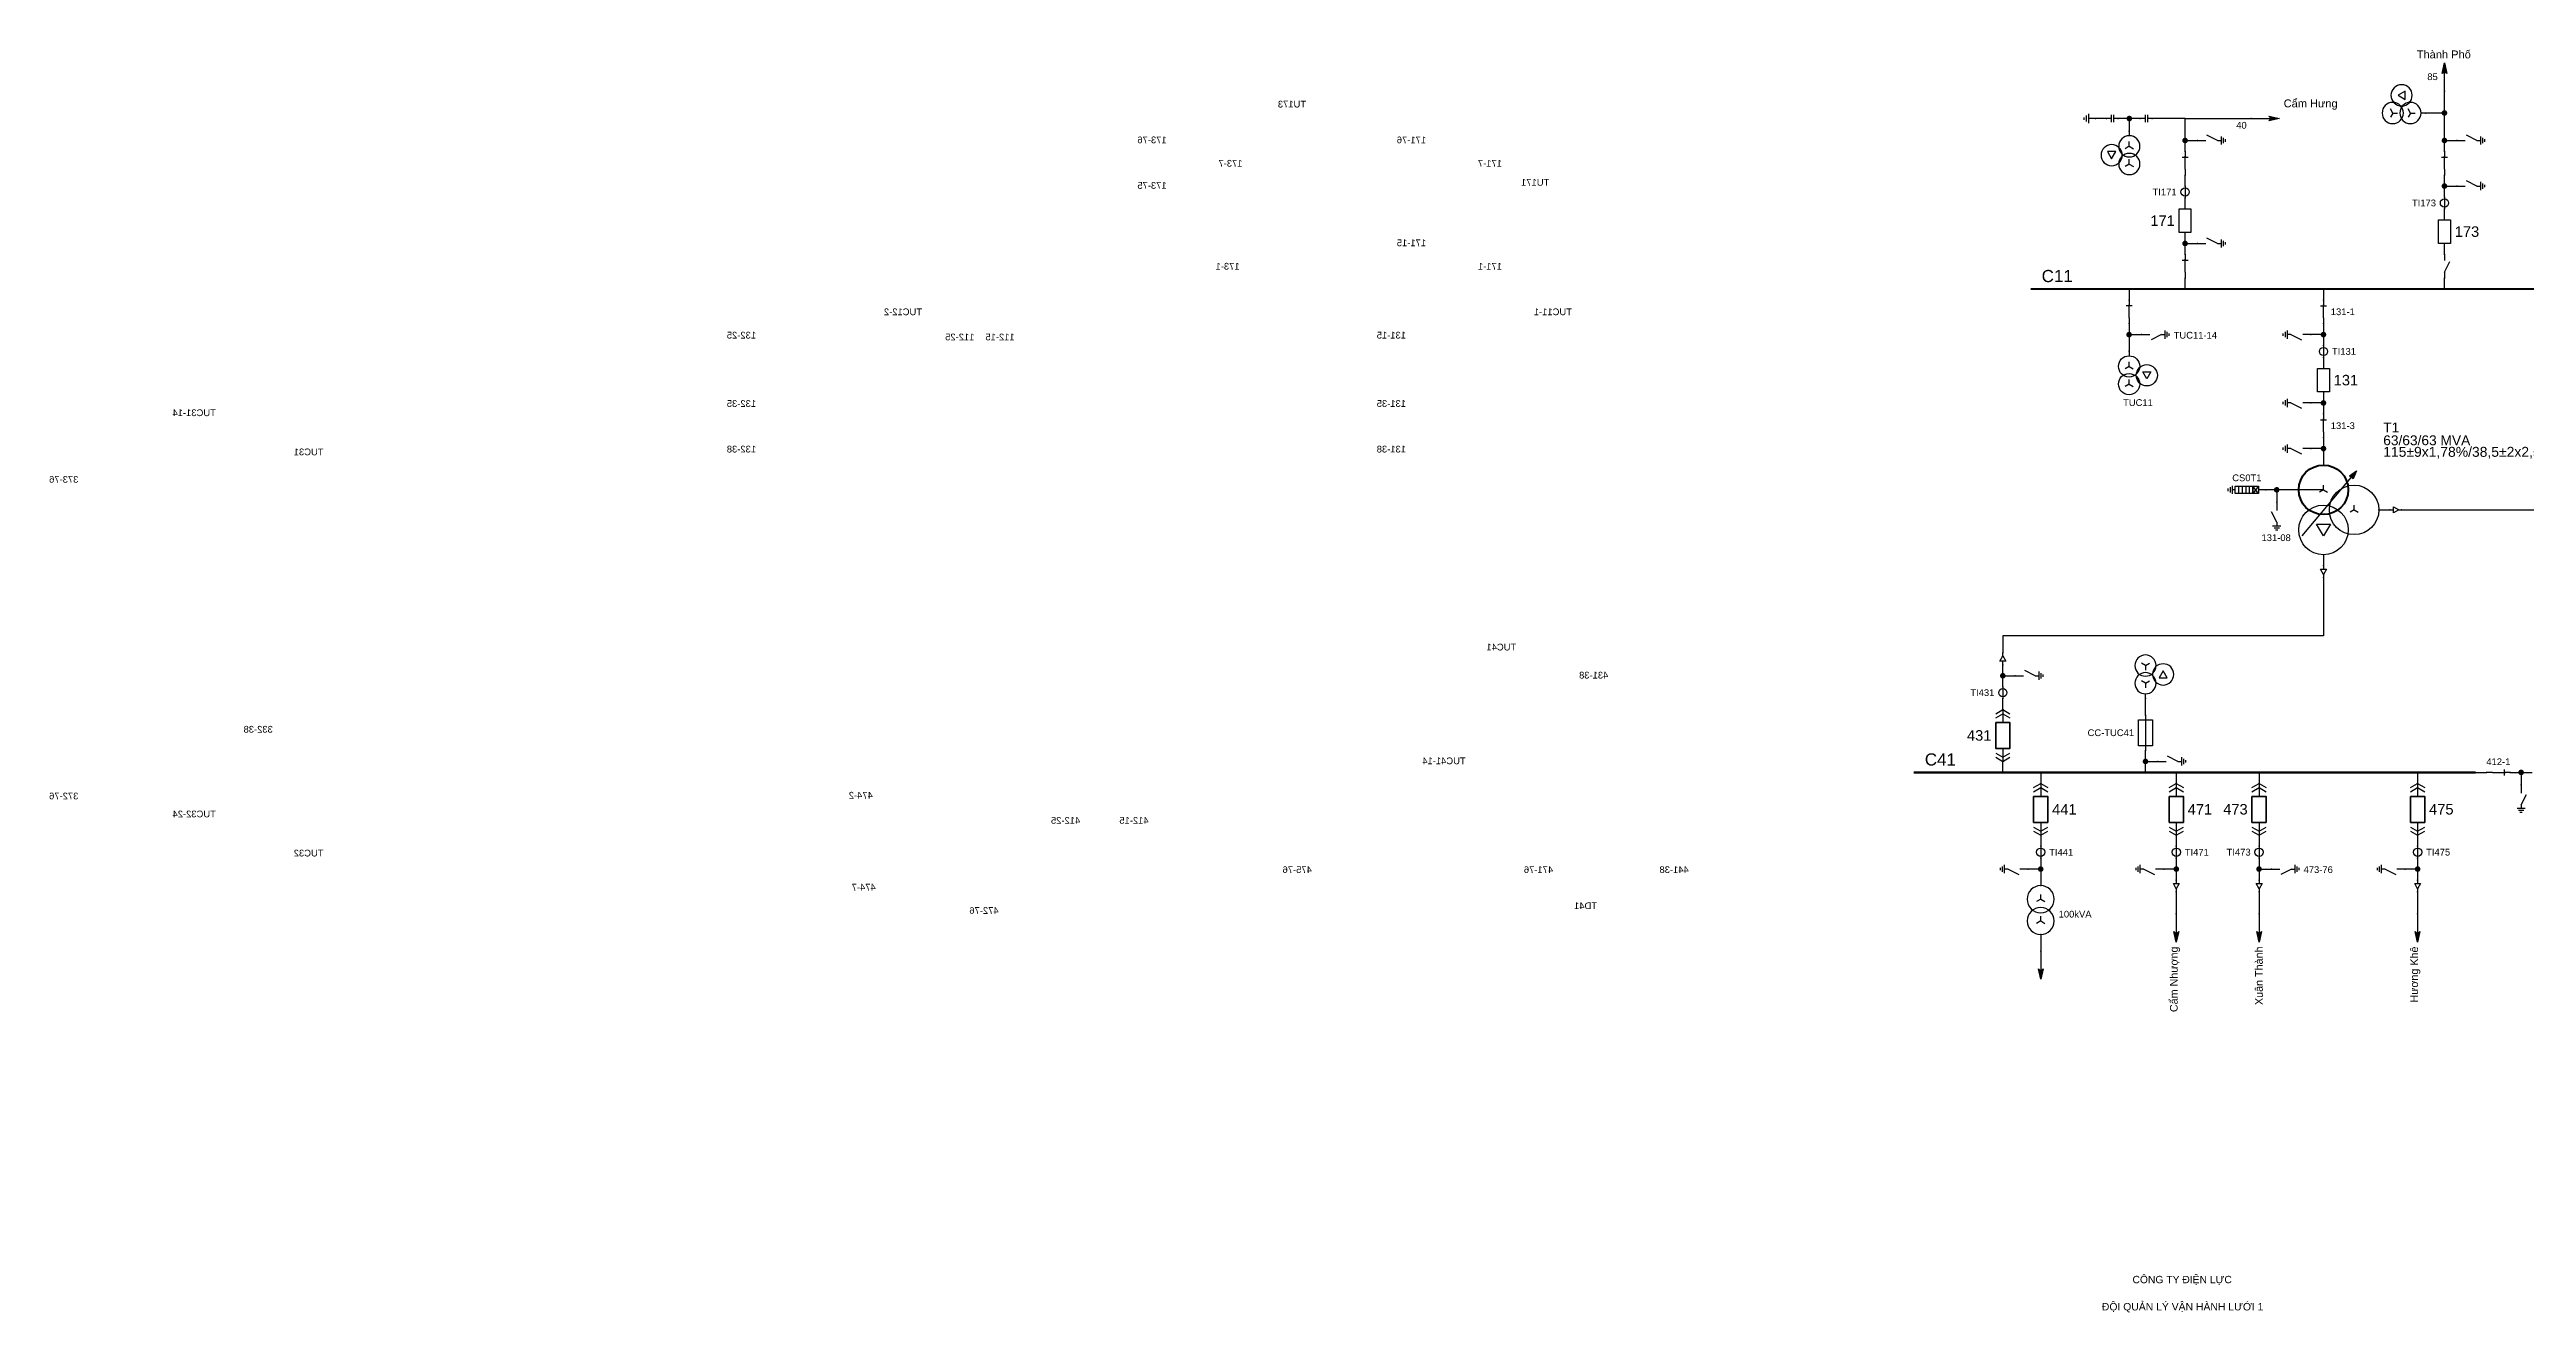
# Model space of a CAD drawing. Header units: millimetres. Extents: x -377 to 411, y 7 to 290.
# Drawn here: x -377 to 148, y 12 to 280 of the extents above; entities that cross this region are included whole.
import ezdxf

# ---------------------------------------------------------------- set-up
doc = ezdxf.new("R2010")
doc.units = ezdxf.units.MM
for name, color, linetype, lineweight in [('BUSBAR_110KV', 1, 'Continuous', 50), ('BUSBAR_22KV', 5, 'Continuous', 50), ('GROUND', 3, 'Continuous', 25), ('HV_110KV', 1, 'Continuous', 25), ('MV_22KV', 5, 'Continuous', 25), ('MV_35KV', 30, 'Continuous', 25), ('SLD_OTHER', 7, 'Continuous', 25)]:
    doc.layers.add(name, color=color, linetype=linetype, lineweight=lineweight)
doc.layers.add('SYM_PORTS', color=8, linetype='Continuous', plot=False)
doc.layers.add('TEXT', color=7, linetype='Continuous')
doc.styles.add('SLD_TEXT', font='arial.ttf')

# ---------------------------------------------------------------- blocks, each defined once
blk = doc.blocks.new('SYM_DISCONNECTOR_CLOSED')
at = {"lineweight": 25}
for points in [[(-0.625, 1.25), (0.625, 1.25)], [(0, 2.5), (0, 1.25)], [(0, -1.25), (0, 1.5)], [(0, -1.25), (0, -2.5)]]:
    blk.add_lwpolyline(points, dxfattribs=at)
at = {"layer": 'SYM_PORTS'}
for p in [(0, 2.5), (0, -2.5)]:
    blk.add_point(p, dxfattribs=at)
blk.add_attdef('DEVICE_CODE', (1.625, -0.5), '', height=2)
blk = doc.blocks.new('SYM_EARTHING_SWITCH_OPEN')
at = {"lineweight": 25}
for points in [[(0, -1.25), (-1.125, 1)], [(0, 3), (0, 1.25)], [(-0.875, -2), (0.875, -2)], [(-0.5625, -2.4375), (0.5625, -2.4375)], [(-0.25, -2.875), (0.25, -2.875)], [(0, -1.25), (0, -2)]]:
    blk.add_lwpolyline(points, dxfattribs=at)
at = {"layer": 'SYM_PORTS'}
blk.add_point((0, 3), dxfattribs=at)
blk.add_attdef('DEVICE_CODE', (1.875, 0), '', height=2)
blk = doc.blocks.new('SYM_CIRCUIT_BREAKER')
at = {"lineweight": 25}
blk.add_lwpolyline([(-1.25, 2.5), (1.25, 2.5), (1.25, -2.5), (-1.25, -2.5)], close=True, dxfattribs=at)
at = {"layer": 'SYM_PORTS'}
for p in [(0, 2.5), (0, -2.5)]:
    blk.add_point(p, dxfattribs=at)
blk.add_attdef('DEVICE_CODE', (2.25, -0.5), '', height=2)
at = {"flags": 1}
blk.add_attdef('RATING', (2.25, -3.5), '', height=2, dxfattribs=at)
blk = doc.blocks.new('SYM_CURRENT_TRANSFORMER')
at = {"lineweight": 25}
blk.add_lwpolyline([(0, 1.25), (0, -1.25)], dxfattribs=at)
blk.add_circle((0, 0), 0.875, dxfattribs=at)
at = {"layer": 'SYM_PORTS'}
for p in [(0, 1.25), (0, -1.25)]:
    blk.add_point(p, dxfattribs=at)
blk.add_attdef('DEVICE_CODE', (1.875, -1.75), '', height=2)
at = {"flags": 1}
blk.add_attdef('RATIO', (1.875, -4.75), '', height=2, dxfattribs=at)
blk = doc.blocks.new('SYM_COUPLING_CAPACITOR')
at = {"lineweight": 25}
for points in [[(-0.75, 0.25), (0.75, 0.25)], [(0, 1.25), (0, 0.25)], [(-0.75, -0.25), (0.75, -0.25)], [(0, -0.25), (0, -1.25)]]:
    blk.add_lwpolyline(points, dxfattribs=at)
at = {"layer": 'SYM_PORTS'}
for p in [(0, 1.25), (0, -1.25)]:
    blk.add_point(p, dxfattribs=at)
blk.add_attdef('DEVICE_CODE', (1.75, -1.75), '', height=2)
blk = doc.blocks.new('SYM_VOLTAGE_TRANSFORMER')
at = {"lineweight": 25}
for points in [[(0, 1.375), (-0.8625, 0.875)], [(0, 4.625), (0, 3.625)], [(0, 1.375), (0, 2.375)], [(0, 1.375), (0.8625, 0.875)], [(0, -2.375), (-0.8625, -2.875)], [(0, -2.375), (0, -1.375)], [(0, -2.375), (0.8625, -2.875)]]:
    blk.add_lwpolyline(points, dxfattribs=at)
blk.add_lwpolyline([(2.875, 0.25), (4.625, 0.25), (3.75, -1.25)], close=True, dxfattribs=at)
for centre in [(0, 1.375), (3.75, -0.5), (0, -2.375)]:
    blk.add_circle(centre, 2.25, dxfattribs=at)
at = {"layer": 'SYM_PORTS'}
blk.add_point((0, 4.625), dxfattribs=at)
blk.add_attdef('DEVICE_CODE', (7, 1.625), '', height=2)
at = {"flags": 1}
blk.add_attdef('RATIO', (7, -1.375), '', height=2, dxfattribs=at)
blk = doc.blocks.new('SYM_GROUND_SYMBOL')
at = {"lineweight": 25}
for points in [[(0, 1.25), (0, -0.25)], [(-1, -0.25), (1, -0.25)], [(-0.625, -0.75), (0.625, -0.75)], [(-0.25, -1.25), (0.25, -1.25)]]:
    blk.add_lwpolyline(points, dxfattribs=at)
at = {"layer": 'SYM_PORTS'}
blk.add_point((0, 1.25), dxfattribs=at)
blk = doc.blocks.new('SYM_LINE_FEEDER_ARROW')
blk.add_hatch(color=7).paths.add_polyline_path([(0, -3), (-0.5, -0.75), (0, -1.25), (0.5, -0.75)])
at = {"lineweight": 25}
blk.add_lwpolyline([(0, 3), (0, -1.25)], dxfattribs=at)
blk.add_lwpolyline([(0, -3), (-0.5, -0.75), (0, -1.25), (0.5, -0.75)], close=True, dxfattribs=at)
at = {"layer": 'SYM_PORTS'}
blk.add_point((0, 3), dxfattribs=at)
blk.add_attdef('LINE_NAME', (1.5, 0), '', height=2)
blk = doc.blocks.new('SYM_DISCONNECTOR_OPEN')
at = {"lineweight": 25}
for points in [[(0, -1.25), (-1.125, 1)], [(0, 2.5), (0, 1.25)], [(0, -1.25), (0, -2.5)]]:
    blk.add_lwpolyline(points, dxfattribs=at)
at = {"layer": 'SYM_PORTS'}
for p in [(0, 2.5), (0, -2.5)]:
    blk.add_point(p, dxfattribs=at)
blk.add_attdef('DEVICE_CODE', (1, -0.5), '', height=2)
blk = doc.blocks.new('SYM_TRANSFORMER_3W')
blk.add_hatch(color=7).paths.add_polyline_path([(3.75, 8.25), (3.0125, 6.575), (2.2375, 7.225)])
at = {"lineweight": 25}
for points in [[(-7.75, -5.5), (3.0125, 7.35)], [(-3.25, 4.25), (-8.5, 4.25)], [(-3.25, 4.25), (-4.1125, 3.75)], [(-3.25, 4.25), (-3.25, 5.25)], [(-3.25, 4.25), (-2.3875, 3.75)], [(3.25, 0), (2.3875, -0.5)], [(3.25, 0), (3.25, 1)], [(3.25, 0), (4.1125, -0.5)]]:
    blk.add_lwpolyline(points, dxfattribs=at)
for points in [[(3.75, 8.25), (3.0125, 6.575), (2.2375, 7.225)], [(-4.75, -3), (-1.75, -3), (-3.25, -5.5)]]:
    blk.add_lwpolyline(points, close=True, dxfattribs=at)
at = {"lineweight": 50}
blk.add_circle((-3.25, 4.25), 5.25, dxfattribs=at)
at = {"lineweight": 25}
for centre in [(-3.25, -4.25), (3.25, 0)]:
    blk.add_circle(centre, 5.25, dxfattribs=at)
at = {"layer": 'SYM_PORTS'}
for p in [(-3.25, 9.5), (-8.5, 4.25), (8.5, 0), (-3.25, -9.5)]:
    blk.add_point(p, dxfattribs=at)
blk.add_attdef('DEVICE_CODE', (9.5, 6.5), '', height=2)
at = {"flags": 1}
for tag, p in [('POWER', (9.5, 3.5)), ('VOLTAGE_RATIO', (9.5, 0.5))]:
    blk.add_attdef(tag, p, '', height=2, dxfattribs=at)
blk = doc.blocks.new('SYM_CABLE_TERMINATION')
at = {"lineweight": 25}
blk.add_lwpolyline([(-0.625, 0.5), (0.625, 0.5), (0, -0.625)], close=True, dxfattribs=at)
for points in [[(0, 1.25), (0, 0.5)], [(0, -0.625), (0, -1.25)]]:
    blk.add_lwpolyline(points, dxfattribs=at)
at = {"layer": 'SYM_PORTS'}
for p in [(0, 1.25), (0, -1.25)]:
    blk.add_point(p, dxfattribs=at)
blk = doc.blocks.new('SYM_SURGE_ARRESTER')
at = {"lineweight": 25}
for points in [[(-0.75, 2.5), (0.75, 2.5), (0.75, 1.25), (-0.75, 1.25)], [(-0.75, 1.25), (0.75, 1.25), (0.75, -2.5), (-0.75, -2.5)]]:
    blk.add_lwpolyline(points, close=True, dxfattribs=at)
for points in [[(-0.75, 2.5), (0.75, 1.25)], [(0.75, 2.5), (-0.75, 1.25)], [(-0.75, 0.5), (0.75, 0.5)], [(0, 4), (0, 2.5)], [(-0.875, -3.125), (0.875, -3.125)], [(-0.75, -0.25), (0.75, -0.25)], [(-0.75, -1), (0.75, -1)], [(-0.75, -1.75), (0.75, -1.75)], [(-0.5625, -3.5625), (0.5625, -3.5625)], [(-0.25, -4), (0.25, -4)], [(0, -2.5), (0, -3.125)]]:
    blk.add_lwpolyline(points, dxfattribs=at)
at = {"layer": 'SYM_PORTS'}
blk.add_point((0, 4), dxfattribs=at)
blk.add_attdef('DEVICE_CODE', (1.875, 1), '', height=2)
blk = doc.blocks.new('SYM_DRAWOUT_BREAKER')
at = {"lineweight": 25}
for points in [[(-1.5, 4.625), (0, 5.5), (1.5, 4.625)], [(0, 5.5), (0, 2.75)], [(-1.5, 3.75), (0, 4.625), (1.5, 3.75)], [(-1.5, -3.75), (0, -4.625), (1.5, -3.75)], [(-1.5, -4.625), (0, -5.5), (1.5, -4.625)], [(0, -2.75), (0, -5.5)]]:
    blk.add_lwpolyline(points, dxfattribs=at)
at = {"lineweight": 35}
blk.add_lwpolyline([(-1.5, 2.75), (1.5, 2.75), (1.5, -2.75), (-1.5, -2.75)], close=True, dxfattribs=at)
at = {"layer": 'SYM_PORTS'}
for p in [(0, 5.5), (0, -5.5)]:
    blk.add_point(p, dxfattribs=at)
blk.add_attdef('DEVICE_CODE', (2.5, 2.5), '', height=2)
at = {"flags": 1}
blk.add_attdef('RATING', (2.5, -0.5), '', height=2, dxfattribs=at)
blk = doc.blocks.new('SYM_TRANSFORMER_2W')
at = {"lineweight": 25}
for points in [[(0, 2.3125), (-0.8625, 1.8125)], [(0, 2.3125), (0, 3.3125)], [(0, 2.3125), (0.8625, 1.8125)], [(0, -2.3125), (-0.8625, -2.8125)], [(0, -2.3125), (0, -1.3125)], [(0, -2.3125), (0.8625, -2.8125)]]:
    blk.add_lwpolyline(points, dxfattribs=at)
for centre in [(0, 2.3125), (0, -2.3125)]:
    blk.add_circle(centre, 2.875, dxfattribs=at)
at = {"layer": 'SYM_PORTS'}
for p in [(0, 5.1875), (0, -5.1875)]:
    blk.add_point(p, dxfattribs=at)
blk.add_attdef('DEVICE_CODE', (3.875, 2.1875), '', height=2)
at = {"flags": 1}
for tag, p in [('POWER', (3.875, -0.8125)), ('VOLTAGE_RATIO', (3.875, -3.8125))]:
    blk.add_attdef(tag, p, '', height=2, dxfattribs=at)
blk = doc.blocks.new('SYM_FUSE_DISCONNECTOR')
at = {"lineweight": 25}
blk.add_lwpolyline([(-1.5, 2.75), (1.5, 2.75), (1.5, -2.75), (-1.5, -2.75)], close=True, dxfattribs=at)
blk.add_lwpolyline([(0, 3.75), (0, -3.75)], dxfattribs=at)
at = {"layer": 'SYM_PORTS'}
for p in [(0, 3.75), (0, -3.75)]:
    blk.add_point(p, dxfattribs=at)
blk.add_attdef('DEVICE_CODE', (2.5, 0.75), '', height=2)
at = {"flags": 1}
blk.add_attdef('RATING', (2.5, -2.25), '', height=2, dxfattribs=at)

msp = doc.modelspace()

# ---------------------------------------------------------------- hatches: boundary and pattern name
at = {"layer": 'HV_110KV'}
h = msp.add_hatch(color=7, dxfattribs=at)
edge = h.paths.add_edge_path()
edge.add_arc((63.94, 265.22), 0.6, 0, 360)
h = msp.add_hatch(color=7, dxfattribs=at)
edge = h.paths.add_edge_path()
edge.add_arc((130.78, 266.39), 0.6, 0, 360)
h = msp.add_hatch(color=7, dxfattribs=at)
edge = h.paths.add_edge_path()
edge.add_arc((75.77, 260.56), 0.6, 0, 360)
h = msp.add_hatch(color=7, dxfattribs=at)
edge = h.paths.add_edge_path()
edge.add_arc((130.78, 260.56), 0.6, 0, 360)
h = msp.add_hatch(color=7, dxfattribs=at)
edge = h.paths.add_edge_path()
edge.add_arc((130.78, 250.9), 0.6, 0, 360)
h = msp.add_hatch(color=7, dxfattribs=at)
edge = h.paths.add_edge_path()
edge.add_arc((75.77, 238.73), 0.6, 0, 360)
h = msp.add_hatch(color=7, dxfattribs=at)
edge = h.paths.add_edge_path()
edge.add_arc((63.9, 219.4), 0.6, 0, 360)
h = msp.add_hatch(color=7, dxfattribs=at)
edge = h.paths.add_edge_path()
edge.add_arc((105.12, 219.4), 0.6, 0, 360)
h = msp.add_hatch(color=7, dxfattribs=at)
edge = h.paths.add_edge_path()
edge.add_arc((105.12, 204.91), 0.6, 0, 360)
h = msp.add_hatch(color=7, dxfattribs=at)
edge = h.paths.add_edge_path()
edge.add_arc((105.12, 195.24), 0.6, 0, 360)
h = msp.add_hatch(color=7, dxfattribs=at)
edge = h.paths.add_edge_path()
edge.add_arc((95.2, 186.49), 0.6, 0, 360)
at = {"layer": 'MV_22KV'}
h = msp.add_hatch(color=7, dxfattribs=at)
edge = h.paths.add_edge_path()
edge.add_arc((37.11, 147.06), 0.6, 0, 360)
h = msp.add_hatch(color=7, dxfattribs=at)
edge = h.paths.add_edge_path()
edge.add_arc((67.37, 128.9), 0.6, 0, 360)
h = msp.add_hatch(color=7, dxfattribs=at)
edge = h.paths.add_edge_path()
edge.add_arc((147.04, 126.57), 0.6, 0, 360)
h = msp.add_hatch(color=7, dxfattribs=at)
edge = h.paths.add_edge_path()
edge.add_arc((45.15, 106.07), 0.6, 0, 360)
h = msp.add_hatch(color=7, dxfattribs=at)
edge = h.paths.add_edge_path()
edge.add_arc((73.91, 106.07), 0.6, 0, 360)
h = msp.add_hatch(color=7, dxfattribs=at)
edge = h.paths.add_edge_path()
edge.add_arc((91.46, 106.07), 0.6, 0, 360)
h = msp.add_hatch(color=7, dxfattribs=at)
edge = h.paths.add_edge_path()
edge.add_arc((125.09, 106.07), 0.6, 0, 360)

# ---------------------------------------------------------------- linework, layer by layer
at = {"layer": 'BUSBAR_110KV', "const_width": 0.465}
msp.add_lwpolyline([(43.01, 229.07), (165.78, 229.07)], dxfattribs=at)
at = {"layer": 'BUSBAR_22KV', "const_width": 0.465}
msp.add_lwpolyline([(18.23, 126.57), (137.37, 126.57)], dxfattribs=at)
at = {"layer": 'GROUND'}
msp.add_lwpolyline([(59.11, 265.22), (56.77, 265.22)], dxfattribs=at)
at = {"layer": 'HV_110KV'}
for points in [[(130.78, 266.39), (130.78, 271.05)], [(63.94, 265.22), (61.61, 265.22)], [(66.27, 265.22), (63.94, 265.22)], [(63.94, 265.22), (63.94, 262.58)], [(75.77, 265.22), (68.77, 265.22)], [(75.77, 260.56), (75.77, 265.22)], [(75.77, 265.22), (89.76, 265.22)], [(130.78, 266.39), (126.82, 266.39)], [(130.78, 260.56), (130.78, 266.39)], [(75.77, 258.23), (75.77, 260.56)], [(75.77, 260.56), (78.41, 260.56)], [(130.78, 258.23), (130.78, 260.56)], [(130.78, 260.56), (133.43, 260.56)], [(75.77, 250.9), (75.77, 253.23)], [(130.78, 250.9), (130.78, 253.23)], [(75.77, 246.06), (75.77, 248.4)], [(130.78, 248.56), (130.78, 250.9)], [(130.78, 250.9), (133.43, 250.9)], [(130.78, 243.73), (130.78, 246.06)], [(75.77, 238.73), (75.77, 241.06)], [(75.77, 236.4), (75.77, 238.73)], [(75.77, 238.73), (78.41, 238.73)], [(130.78, 236.4), (130.78, 238.73)], [(75.77, 229.07), (75.77, 231.4)], [(130.78, 229.07), (130.78, 231.4)], [(63.9, 229.07), (63.9, 226.73)], [(105.12, 229.07), (105.12, 226.73)], [(63.9, 221.73), (63.9, 219.4)], [(105.12, 221.73), (105.12, 219.4)], [(63.9, 219.4), (66.55, 219.4)], [(63.9, 219.4), (63.9, 215.9)], [(105.12, 219.4), (102.47, 219.4)], [(105.12, 219.4), (105.12, 217.07)], [(105.12, 214.57), (105.12, 212.24)], [(105.12, 204.91), (102.47, 204.91)], [(105.12, 207.24), (105.12, 204.91)], [(105.12, 204.91), (105.12, 202.57)], [(105.12, 195.24), (102.47, 195.24)], [(105.12, 197.57), (105.12, 195.24)], [(105.12, 195.24), (105.12, 191.74)], [(95.2, 186.49), (92.87, 186.49)], [(99.87, 186.49), (95.2, 186.49)], [(95.2, 186.49), (95.2, 183.85)]]:
    msp.add_lwpolyline(points, dxfattribs=at)
at = {"layer": 'MV_22KV'}
for points in [[(105.12, 172.74), (105.12, 170.41)], [(105.12, 167.91), (105.12, 165.21), (105.12, 155.54), (37.11, 155.54), (37.11, 154.6), (37.11, 151.9)], [(37.11, 147.06), (37.11, 149.4)], [(37.11, 144.73), (37.11, 147.06)], [(37.11, 147.06), (39.75, 147.06)], [(37.11, 139.9), (37.11, 142.23)], [(67.37, 138.73), (67.37, 142.23)], [(37.11, 126.57), (37.11, 128.9)], [(45.15, 126.57), (45.15, 124.23)], [(67.37, 128.9), (67.37, 131.23)], [(67.37, 126.57), (67.37, 128.9)], [(67.37, 128.9), (70.01, 128.9)], [(73.91, 126.57), (73.91, 124.23)], [(91.46, 126.57), (91.46, 124.23)], [(125.09, 126.57), (125.09, 124.23)], [(137.37, 126.57), (139.7, 126.57)], [(144.7, 126.57), (147.04, 126.57)], [(147.04, 126.57), (147.04, 123.92)], [(147.04, 126.57), (149.37, 126.57)], [(45.15, 113.23), (45.15, 110.9)], [(73.91, 113.23), (73.91, 110.9)], [(91.46, 113.23), (91.46, 110.9)], [(125.09, 113.23), (125.09, 110.9)], [(45.15, 106.07), (42.5, 106.07)], [(45.15, 108.4), (45.15, 106.07)], [(45.15, 106.07), (45.15, 102.57)], [(73.91, 106.07), (71.26, 106.07)], [(73.91, 108.4), (73.91, 106.07)], [(73.91, 106.07), (73.91, 103.74)], [(91.46, 108.4), (91.46, 106.07)], [(91.46, 106.07), (94.11, 106.07)], [(91.46, 106.07), (91.46, 103.74)], [(125.09, 106.07), (122.45, 106.07)], [(125.09, 108.4), (125.09, 106.07)], [(125.09, 106.07), (125.09, 103.74)], [(73.91, 101.24), (73.91, 96.57)], [(91.46, 101.24), (91.46, 96.57)], [(125.09, 101.24), (125.09, 96.57)]]:
    msp.add_lwpolyline(points, dxfattribs=at)
at = {"layer": 'MV_35KV'}
for points in [[(121.7, 182.24), (124.4, 182.24), (220.5, 182.24), (220.5, 160.04), (316.5, 160.04), (316.5, 216.81), (325.5, 216.81), (328.2, 216.81)], [(116.87, 182.24), (119.2, 182.24)]]:
    msp.add_lwpolyline(points, dxfattribs=at)
at = {"layer": 'SLD_OTHER'}
msp.add_lwpolyline([(45.15, 92.2), (45.15, 88.7)], dxfattribs=at)

# ---------------------------------------------------------------- block references
at = {"layer": 'GROUND', "rotation": 270}
msp.add_blockref('SYM_GROUND_SYMBOL', (55.52, 265.22), dxfattribs=at)
at = {"layer": 'HV_110KV'}
for name, p, rotation in [('SYM_LINE_FEEDER_ARROW', (130.78, 274.05), 180), ('SYM_COUPLING_CAPACITOR', (60.36, 265.22), 270), ('SYM_COUPLING_CAPACITOR', (67.52, 265.22), 270), ('SYM_LINE_FEEDER_ARROW', (92.76, 265.22), 90)]:
    msp.add_blockref(name, p, dxfattribs=dict(at, rotation=rotation))
ref = msp.add_blockref('SYM_VOLTAGE_TRANSFORMER', (122.19, 266.39), dxfattribs=dict(at, xscale=-1, rotation=270))
ref.add_attrib('DEVICE_CODE', 'TU173', (110.66, 267.56), dxfattribs={"layer": 'TEXT', "extrusion": (0, 0, -1), "height": 1.427, "style": 'SLD_TEXT'})
ref = msp.add_blockref('SYM_EARTHING_SWITCH_OPEN', (136.43, 260.56), dxfattribs=dict(at, xscale=-1, rotation=90))
ref.add_attrib('DEVICE_CODE', '173-76', (140.23, 259.98), dxfattribs={"layer": 'TEXT', "extrusion": (0, 0, -1), "height": 1.427, "style": 'SLD_TEXT'})
ref = msp.add_blockref('SYM_DISCONNECTOR_CLOSED', (130.78, 255.73), dxfattribs=dict(at, xscale=-1))
ref.add_attrib('DEVICE_CODE', '173-7', (124.14, 255.02), dxfattribs={"layer": 'TEXT', "extrusion": (0, 0, -1), "height": 1.427, "style": 'SLD_TEXT'})
ref = msp.add_blockref('SYM_EARTHING_SWITCH_OPEN', (81.41, 260.56), dxfattribs=dict(at, xscale=-1, rotation=90))
ref.add_attrib('DEVICE_CODE', '171-76', (85.21, 259.98), dxfattribs={"layer": 'TEXT', "extrusion": (0, 0, -1), "height": 1.427, "style": 'SLD_TEXT'})
ref = msp.add_blockref('SYM_DISCONNECTOR_CLOSED', (75.77, 255.73), dxfattribs=dict(at, xscale=-1))
ref.add_attrib('DEVICE_CODE', '171-7', (69.12, 255.01), dxfattribs={"layer": 'TEXT', "extrusion": (0, 0, -1), "height": 1.427, "style": 'SLD_TEXT'})
ref = msp.add_blockref('SYM_VOLTAGE_TRANSFORMER', (63.94, 257.95), dxfattribs=dict(at, xscale=-1))
ref.add_attrib('DEVICE_CODE', 'TU171', (59.07, 250.97), dxfattribs={"layer": 'TEXT', "extrusion": (0, 0, -1), "height": 1.427, "style": 'SLD_TEXT'})
ref = msp.add_blockref('SYM_EARTHING_SWITCH_OPEN', (136.43, 250.9), dxfattribs=dict(at, xscale=-1, rotation=90))
ref.add_attrib('DEVICE_CODE', '173-75', (140.23, 250.32), dxfattribs={"layer": 'TEXT', "extrusion": (0, 0, -1), "height": 1.427, "style": 'SLD_TEXT'})
ref = msp.add_blockref('SYM_CURRENT_TRANSFORMER', (75.77, 249.65), dxfattribs=at)
ref.add_attrib('DEVICE_CODE', 'TI171', (68.87, 248.93), dxfattribs={"layer": 'TEXT', "height": 1.427, "style": 'SLD_TEXT'})
ref = msp.add_blockref('SYM_CURRENT_TRANSFORMER', (130.78, 247.31), dxfattribs=at)
ref.add_attrib('DEVICE_CODE', 'TI173', (123.89, 246.61), dxfattribs={"layer": 'TEXT', "height": 1.427, "style": 'SLD_TEXT'})
ref = msp.add_blockref('SYM_CIRCUIT_BREAKER', (75.77, 243.56), dxfattribs=at)
ref.add_attrib('DEVICE_CODE', '171', (68.41, 242.45), dxfattribs={"layer": 'TEXT', "height": 2.227, "style": 'SLD_TEXT'})
ref = msp.add_blockref('SYM_CIRCUIT_BREAKER', (130.78, 241.23), dxfattribs=at)
ref.add_attrib('DEVICE_CODE', '173', (132.96, 240.13), dxfattribs={"layer": 'TEXT', "height": 2.229, "style": 'SLD_TEXT'})
ref = msp.add_blockref('SYM_EARTHING_SWITCH_OPEN', (81.41, 238.73), dxfattribs=dict(at, xscale=-1, rotation=90))
ref.add_attrib('DEVICE_CODE', '171-15', (85.21, 238.15), dxfattribs={"layer": 'TEXT', "extrusion": (0, 0, -1), "height": 1.427, "style": 'SLD_TEXT'})
ref = msp.add_blockref('SYM_DISCONNECTOR_OPEN', (130.78, 233.9), dxfattribs=dict(at, xscale=-1))
ref.add_attrib('DEVICE_CODE', '173-1', (124.76, 233.19), dxfattribs={"layer": 'TEXT', "extrusion": (0, 0, -1), "height": 1.427, "style": 'SLD_TEXT'})
ref = msp.add_blockref('SYM_DISCONNECTOR_CLOSED', (75.77, 233.9), dxfattribs=dict(at, xscale=-1))
ref.add_attrib('DEVICE_CODE', '171-1', (69.12, 233.18), dxfattribs={"layer": 'TEXT', "extrusion": (0, 0, -1), "height": 1.427, "style": 'SLD_TEXT'})
ref = msp.add_blockref('SYM_DISCONNECTOR_CLOSED', (201.74, 224.23), dxfattribs=dict(at, xscale=-1))
ref.add_attrib('DEVICE_CODE', 'TUC12-2', (192.11, 223.52), dxfattribs={"layer": 'TEXT', "extrusion": (0, 0, -1), "height": 1.427, "style": 'SLD_TEXT'})
ref = msp.add_blockref('SYM_EARTHING_SWITCH_OPEN', (177.77, 223.42), dxfattribs=dict(at, xscale=-1))
ref.add_attrib('DEVICE_CODE', '112-25', (181, 218.19), dxfattribs={"layer": 'TEXT', "extrusion": (0, 0, -1), "height": 1.427, "style": 'SLD_TEXT'})
ref = msp.add_blockref('SYM_EARTHING_SWITCH_OPEN', (175.44, 223.42), dxfattribs=dict(at, xscale=-1))
ref.add_attrib('DEVICE_CODE', '112-15', (172.47, 218.19), dxfattribs={"layer": 'TEXT', "extrusion": (0, 0, -1), "height": 1.427, "style": 'SLD_TEXT'})
ref = msp.add_blockref('SYM_DISCONNECTOR_CLOSED', (63.9, 224.23), dxfattribs=dict(at, xscale=-1))
ref.add_attrib('DEVICE_CODE', 'TUC11-1', (54.27, 223.52), dxfattribs={"layer": 'TEXT', "extrusion": (0, 0, -1), "height": 1.427, "style": 'SLD_TEXT'})
ref = msp.add_blockref('SYM_DISCONNECTOR_CLOSED', (105.12, 224.23), dxfattribs=at)
ref.add_attrib('DEVICE_CODE', '131-1', (106.67, 223.53), dxfattribs={"layer": 'TEXT', "height": 1.427, "style": 'SLD_TEXT'})
ref = msp.add_blockref('SYM_EARTHING_SWITCH_OPEN', (237.31, 219.4), dxfattribs=dict(at, xscale=-1, rotation=270))
ref.add_attrib('DEVICE_CODE', '132-25', (227.31, 218.57), dxfattribs={"layer": 'TEXT', "extrusion": (0, 0, -1), "height": 1.427, "style": 'SLD_TEXT'})
ref = msp.add_blockref('SYM_EARTHING_SWITCH_OPEN', (99.47, 219.4), dxfattribs=dict(at, xscale=-1, rotation=270))
ref.add_attrib('DEVICE_CODE', '131-15', (89.47, 218.57), dxfattribs={"layer": 'TEXT', "extrusion": (0, 0, -1), "height": 1.427, "style": 'SLD_TEXT'})
ref = msp.add_blockref('SYM_VOLTAGE_TRANSFORMER', (63.9, 211.28), dxfattribs=at)
ref.add_attrib('DEVICE_CODE', 'TUC11', (62.62, 204.28), dxfattribs={"layer": 'TEXT', "height": 1.427, "style": 'SLD_TEXT'})
ref = msp.add_blockref('SYM_EARTHING_SWITCH_OPEN', (69.55, 219.4), dxfattribs=dict(at, rotation=90))
ref.add_attrib('DEVICE_CODE', 'TUC11-14', (73.35, 218.56), dxfattribs={"layer": 'TEXT', "height": 1.427, "style": 'SLD_TEXT'})
ref = msp.add_blockref('SYM_CURRENT_TRANSFORMER', (105.12, 215.82), dxfattribs=at)
ref.add_attrib('DEVICE_CODE', 'TI131', (106.92, 215.12), dxfattribs={"layer": 'TEXT', "height": 1.427, "style": 'SLD_TEXT'})
ref = msp.add_blockref('SYM_CIRCUIT_BREAKER', (105.12, 209.74), dxfattribs=at)
ref.add_attrib('DEVICE_CODE', '131', (107.29, 208.64), dxfattribs={"layer": 'TEXT', "height": 2.229, "style": 'SLD_TEXT'})
ref = msp.add_blockref('SYM_EARTHING_SWITCH_OPEN', (237.31, 204.91), dxfattribs=dict(at, xscale=-1, rotation=270))
ref.add_attrib('DEVICE_CODE', '132-35', (227.31, 204.08), dxfattribs={"layer": 'TEXT', "extrusion": (0, 0, -1), "height": 1.427, "style": 'SLD_TEXT'})
ref = msp.add_blockref('SYM_EARTHING_SWITCH_OPEN', (99.47, 204.91), dxfattribs=dict(at, xscale=-1, rotation=270))
ref.add_attrib('DEVICE_CODE', '131-35', (89.47, 204.08), dxfattribs={"layer": 'TEXT', "extrusion": (0, 0, -1), "height": 1.427, "style": 'SLD_TEXT'})
ref = msp.add_blockref('SYM_TRANSFORMER_3W', (108.37, 182.24), dxfattribs=at)
ref.add_attrib('DEVICE_CODE', 'T1', (117.79, 198.68), dxfattribs={"layer": 'TEXT', "height": 2.077, "style": 'SLD_TEXT'})
ref = msp.add_blockref('SYM_DISCONNECTOR_CLOSED', (105.12, 200.07), dxfattribs=at)
ref.add_attrib('DEVICE_CODE', '131-3', (106.67, 199.37), dxfattribs={"layer": 'TEXT', "height": 1.427, "style": 'SLD_TEXT'})
ref = msp.add_blockref('SYM_EARTHING_SWITCH_OPEN', (237.31, 195.24), dxfattribs=dict(at, xscale=-1, rotation=270))
ref.add_attrib('DEVICE_CODE', '132-38', (227.31, 194.41), dxfattribs={"layer": 'TEXT', "extrusion": (0, 0, -1), "height": 1.427, "style": 'SLD_TEXT'})
ref = msp.add_blockref('SYM_EARTHING_SWITCH_OPEN', (99.47, 195.24), dxfattribs=dict(at, xscale=-1, rotation=270))
ref.add_attrib('DEVICE_CODE', '131-38', (89.47, 194.41), dxfattribs={"layer": 'TEXT', "extrusion": (0, 0, -1), "height": 1.427, "style": 'SLD_TEXT'})
ref = msp.add_blockref('SYM_SURGE_ARRESTER', (88.87, 186.49), dxfattribs=dict(at, rotation=270))
ref.add_attrib('DEVICE_CODE', 'CS0T1', (85.77, 188.32), dxfattribs={"layer": 'TEXT', "height": 1.427, "style": 'SLD_TEXT'})
ref = msp.add_blockref('SYM_EARTHING_SWITCH_OPEN', (95.2, 180.85), dxfattribs=at)
ref.add_attrib('DEVICE_CODE', '131-08', (91.98, 175.62), dxfattribs={"layer": 'TEXT', "height": 1.427, "style": 'SLD_TEXT'})
at = {"layer": 'MV_22KV'}
for name, p in [('SYM_CABLE_TERMINATION', (105.12, 169.16)), ('SYM_CABLE_TERMINATION', (73.91, 102.49)), ('SYM_CABLE_TERMINATION', (91.46, 102.49)), ('SYM_CABLE_TERMINATION', (125.09, 102.49)), ('SYM_LINE_FEEDER_ARROW', (73.91, 93.57)), ('SYM_LINE_FEEDER_ARROW', (91.46, 93.57)), ('SYM_LINE_FEEDER_ARROW', (125.09, 93.57))]:
    msp.add_blockref(name, p, dxfattribs=at)
ref = msp.add_blockref('SYM_VOLTAGE_TRANSFORMER', (67.37, 146.85), dxfattribs=dict(at, xscale=-1, rotation=180))
ref.add_attrib('DEVICE_CODE', 'TUC41', (66.09, 152.43), dxfattribs={"layer": 'TEXT', "extrusion": (0, 0, -1), "height": 1.427, "style": 'SLD_TEXT'})
ref = msp.add_blockref('SYM_EARTHING_SWITCH_OPEN', (42.75, 147.06), dxfattribs=dict(at, xscale=-1, rotation=90))
ref.add_attrib('DEVICE_CODE', '431-38', (46.55, 146.48), dxfattribs={"layer": 'TEXT', "extrusion": (0, 0, -1), "height": 1.427, "style": 'SLD_TEXT'})
at = {"layer": 'MV_22KV', "rotation": 180}
msp.add_blockref('SYM_CABLE_TERMINATION', (37.11, 150.65), dxfattribs=at)
at = {"layer": 'MV_22KV'}
ref = msp.add_blockref('SYM_CURRENT_TRANSFORMER', (37.11, 143.48), dxfattribs=at)
ref.add_attrib('DEVICE_CODE', 'TI431', (30.22, 142.78), dxfattribs={"layer": 'TEXT', "height": 1.427, "style": 'SLD_TEXT'})
ref = msp.add_blockref('SYM_DRAWOUT_BREAKER', (37.11, 134.4), dxfattribs=at)
ref.add_attrib('DEVICE_CODE', '431', (29.5, 133.3), dxfattribs={"layer": 'TEXT', "height": 2.229, "style": 'SLD_TEXT'})
ref = msp.add_blockref('SYM_FUSE_DISCONNECTOR', (67.37, 134.98), dxfattribs=at)
ref.add_attrib('DEVICE_CODE', 'CC-TUC41', (55.09, 134.27), dxfattribs={"layer": 'TEXT', "height": 1.427, "style": 'SLD_TEXT'})
ref = msp.add_blockref('SYM_EARTHING_SWITCH_OPEN', (73.01, 128.9), dxfattribs=dict(at, xscale=-1, rotation=90))
ref.add_attrib('DEVICE_CODE', 'TUC41-14', (76.81, 128.31), dxfattribs={"layer": 'TEXT', "extrusion": (0, 0, -1), "height": 1.427, "style": 'SLD_TEXT'})
ref = msp.add_blockref('SYM_DISCONNECTOR_CLOSED', (142.2, 126.57), dxfattribs=dict(at, rotation=270))
ref.add_attrib('DEVICE_CODE', '412-1', (139.66, 128.12), dxfattribs={"layer": 'TEXT', "height": 1.427, "style": 'SLD_TEXT'})
ref = msp.add_blockref('SYM_DISCONNECTOR_OPEN', (208.57, 121.73), dxfattribs=dict(at, xscale=-1))
ref.add_attrib('DEVICE_CODE', '474-2', (202.55, 121.02), dxfattribs={"layer": 'TEXT', "extrusion": (0, 0, -1), "height": 1.427, "style": 'SLD_TEXT'})
ref = msp.add_blockref('SYM_EARTHING_SWITCH_OPEN', (161.53, 120.92), dxfattribs=dict(at, xscale=-1))
ref.add_attrib('DEVICE_CODE', '412-25', (158.56, 115.69), dxfattribs={"layer": 'TEXT', "extrusion": (0, 0, -1), "height": 1.427, "style": 'SLD_TEXT'})
ref = msp.add_blockref('SYM_EARTHING_SWITCH_OPEN', (147.04, 120.92), dxfattribs=dict(at, xscale=-1))
ref.add_attrib('DEVICE_CODE', '412-15', (144.06, 115.69), dxfattribs={"layer": 'TEXT', "extrusion": (0, 0, -1), "height": 1.427, "style": 'SLD_TEXT'})
ref = msp.add_blockref('SYM_DRAWOUT_BREAKER', (45.15, 118.73), dxfattribs=at)
ref.add_attrib('DEVICE_CODE', '441', (47.57, 117.62), dxfattribs={"layer": 'TEXT', "height": 2.227, "style": 'SLD_TEXT'})
ref = msp.add_blockref('SYM_DRAWOUT_BREAKER', (73.91, 118.73), dxfattribs=at)
ref.add_attrib('DEVICE_CODE', '471', (76.33, 117.62), dxfattribs={"layer": 'TEXT', "height": 2.227, "style": 'SLD_TEXT'})
ref = msp.add_blockref('SYM_DRAWOUT_BREAKER', (91.46, 118.73), dxfattribs=at)
ref.add_attrib('DEVICE_CODE', '473', (83.85, 117.64), dxfattribs={"layer": 'TEXT', "height": 2.229, "style": 'SLD_TEXT'})
ref = msp.add_blockref('SYM_DRAWOUT_BREAKER', (125.09, 118.73), dxfattribs=at)
ref.add_attrib('DEVICE_CODE', '475', (127.51, 117.64), dxfattribs={"layer": 'TEXT', "height": 2.232, "style": 'SLD_TEXT'})
ref = msp.add_blockref('SYM_CURRENT_TRANSFORMER', (45.15, 109.65), dxfattribs=at)
ref.add_attrib('DEVICE_CODE', 'TI441', (46.95, 108.94), dxfattribs={"layer": 'TEXT', "height": 1.427, "style": 'SLD_TEXT'})
ref = msp.add_blockref('SYM_CURRENT_TRANSFORMER', (73.91, 109.65), dxfattribs=at)
ref.add_attrib('DEVICE_CODE', 'TI471', (75.71, 108.94), dxfattribs={"layer": 'TEXT', "height": 1.427, "style": 'SLD_TEXT'})
ref = msp.add_blockref('SYM_CURRENT_TRANSFORMER', (91.46, 109.65), dxfattribs=at)
ref.add_attrib('DEVICE_CODE', 'TI473', (84.57, 108.95), dxfattribs={"layer": 'TEXT', "height": 1.427, "style": 'SLD_TEXT'})
ref = msp.add_blockref('SYM_CURRENT_TRANSFORMER', (125.09, 109.65), dxfattribs=at)
ref.add_attrib('DEVICE_CODE', 'TI475', (126.89, 108.95), dxfattribs={"layer": 'TEXT', "height": 1.427, "style": 'SLD_TEXT'})
ref = msp.add_blockref('SYM_EARTHING_SWITCH_OPEN', (119.45, 106.07), dxfattribs=dict(at, xscale=-1, rotation=270))
ref.add_attrib('DEVICE_CODE', '475-76', (109.44, 105.24), dxfattribs={"layer": 'TEXT', "extrusion": (0, 0, -1), "height": 1.427, "style": 'SLD_TEXT'})
ref = msp.add_blockref('SYM_EARTHING_SWITCH_OPEN', (68.26, 106.07), dxfattribs=dict(at, xscale=-1, rotation=270))
ref.add_attrib('DEVICE_CODE', '471-76', (58.26, 105.24), dxfattribs={"layer": 'TEXT', "extrusion": (0, 0, -1), "height": 1.427, "style": 'SLD_TEXT'})
ref = msp.add_blockref('SYM_EARTHING_SWITCH_OPEN', (39.5, 106.07), dxfattribs=dict(at, xscale=-1, rotation=270))
ref.add_attrib('DEVICE_CODE', '441-38', (29.5, 105.24), dxfattribs={"layer": 'TEXT', "extrusion": (0, 0, -1), "height": 1.427, "style": 'SLD_TEXT'})
ref = msp.add_blockref('SYM_EARTHING_SWITCH_OPEN', (97.11, 106.07), dxfattribs=dict(at, rotation=90))
ref.add_attrib('DEVICE_CODE', '473-76', (100.9, 105.24), dxfattribs={"layer": 'TEXT', "height": 1.427, "style": 'SLD_TEXT'})
ref = msp.add_blockref('SYM_DISCONNECTOR_CLOSED', (208.57, 102.24), dxfattribs=dict(at, xscale=-1))
ref.add_attrib('DEVICE_CODE', '474-7', (201.93, 101.52), dxfattribs={"layer": 'TEXT', "extrusion": (0, 0, -1), "height": 1.427, "style": 'SLD_TEXT'})
ref = msp.add_blockref('SYM_TRANSFORMER_2W', (45.15, 97.38), dxfattribs=dict(at, xscale=-1))
ref.add_attrib('DEVICE_CODE', 'TD41', (48.95, 97.58), dxfattribs={"layer": 'TEXT', "extrusion": (0, 0, -1), "height": 1.427, "style": 'SLD_TEXT'})
ref = msp.add_blockref('SYM_EARTHING_SWITCH_OPEN', (185.87, 97.41), dxfattribs=dict(at, xscale=-1, rotation=270))
ref.add_attrib('DEVICE_CODE', '472-76', (175.87, 96.58), dxfattribs={"layer": 'TEXT', "extrusion": (0, 0, -1), "height": 1.427, "style": 'SLD_TEXT'})
at = {"layer": 'MV_35KV'}
ref = msp.add_blockref('SYM_EARTHING_SWITCH_OPEN', (351.19, 198.3), dxfattribs=dict(at, xscale=-1, rotation=180))
ref.add_attrib('DEVICE_CODE', 'TUC31-14', (341.88, 202.12), dxfattribs={"layer": 'TEXT', "extrusion": (0, 0, -1), "height": 1.427, "style": 'SLD_TEXT'})
ref = msp.add_blockref('SYM_EARTHING_SWITCH_OPEN', (374.02, 193.23), dxfattribs=dict(at, xscale=-1))
ref.add_attrib('DEVICE_CODE', '373-76', (371.04, 188), dxfattribs={"layer": 'TEXT', "extrusion": (0, 0, -1), "height": 1.427, "style": 'SLD_TEXT'})
ref = msp.add_blockref('SYM_VOLTAGE_TRANSFORMER', (330.91, 192.66), dxfattribs=dict(at, xscale=-1, rotation=270))
ref.add_attrib('DEVICE_CODE', 'TUC31', (319.05, 193.82), dxfattribs={"layer": 'TEXT', "extrusion": (0, 0, -1), "height": 1.427, "style": 'SLD_TEXT'})
at = {"layer": 'MV_35KV', "rotation": 90}
msp.add_blockref('SYM_CABLE_TERMINATION', (120.45, 182.24), dxfattribs=at)
at = {"layer": 'MV_35KV'}
ref = msp.add_blockref('SYM_EARTHING_SWITCH_OPEN', (333.03, 131.19), dxfattribs=dict(at, xscale=-1, rotation=180))
ref.add_attrib('DEVICE_CODE', '332-38', (329.8, 135.01), dxfattribs={"layer": 'TEXT', "extrusion": (0, 0, -1), "height": 1.427, "style": 'SLD_TEXT'})
ref = msp.add_blockref('SYM_EARTHING_SWITCH_OPEN', (374.02, 126.1), dxfattribs=dict(at, xscale=-1))
ref.add_attrib('DEVICE_CODE', '372-76', (371.04, 120.86), dxfattribs={"layer": 'TEXT', "extrusion": (0, 0, -1), "height": 1.427, "style": 'SLD_TEXT'})
ref = msp.add_blockref('SYM_EARTHING_SWITCH_OPEN', (351.19, 113.23), dxfattribs=dict(at, xscale=-1, rotation=180))
ref.add_attrib('DEVICE_CODE', 'TUC32-24', (341.88, 117.05), dxfattribs={"layer": 'TEXT', "extrusion": (0, 0, -1), "height": 1.427, "style": 'SLD_TEXT'})
ref = msp.add_blockref('SYM_VOLTAGE_TRANSFORMER', (330.91, 107.59), dxfattribs=dict(at, xscale=-1, rotation=270))
ref.add_attrib('DEVICE_CODE', 'TUC32', (319.05, 108.75), dxfattribs={"layer": 'TEXT', "extrusion": (0, 0, -1), "height": 1.427, "style": 'SLD_TEXT'})
at = {"layer": 'SLD_OTHER'}
msp.add_blockref('SYM_LINE_FEEDER_ARROW', (45.15, 85.7), dxfattribs=at)

# ---------------------------------------------------------------- texts
at = {"layer": 'TEXT', "attachment_point": 7, "style": 'SLD_TEXT'}
for s, insert, char_height in [('Thành Phố', (124.9, 277.95), 1.678), ('85', (127.14, 273.35), 1.427), ('Cẩm Hưng', (96.68, 267.09), 1.674), ('40', (86.62, 263.06), 1.427), ('C11', (45.35, 230.5), 2.576), ('63/63/63 MVA', (117.79, 195.92), 2.0859), ('115±9x1,78%/38,5±2x2,5%/23kV', (117.79, 193.1), 2.1102), ('C41', (20.57, 128), 2.576), ('100kVA', (48.95, 95.78), 1.427), ('CÔNG TY ĐIỆN LỰC', (64.61, 17.91), 1.5664), ('ĐỘI QUẢN LÝ VẬN HÀNH LƯỚI 1', (58.12, 12.06), 1.5774)]:
    msp.add_mtext(s, dxfattribs=dict(at, insert=insert, char_height=char_height))
at = {"layer": 'TEXT', "char_height": 1.63, "attachment_point": 7, "rotation": 90, "style": 'SLD_TEXT'}
for s, insert in [('Cẩm Nhượng', (74.69, 75.75)), ('Xuân Thành', (92.27, 77.25)), ('Hương Khê', (125.67, 77.77))]:
    msp.add_mtext(s, dxfattribs=dict(at, insert=insert))

doc.saveas('drawing.dxf')
